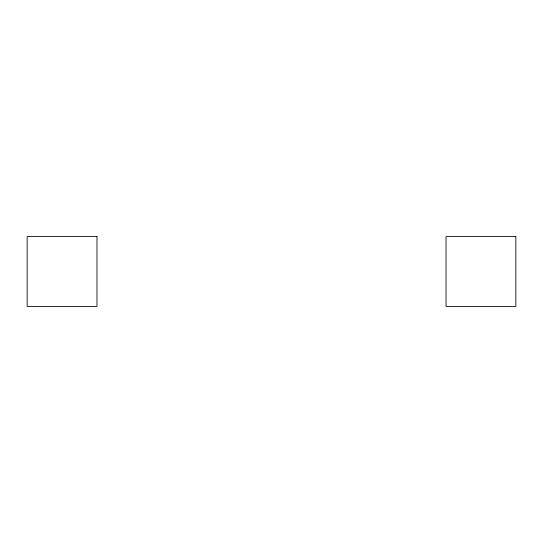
<?xml version="1.0" encoding="UTF-8"?>
<svg xmlns="http://www.w3.org/2000/svg" width="543" height="543" viewBox="0 0 543 543"><rect width="100%" height="100%" fill="white"/><g stroke="black" fill="none" stroke-linecap="round" stroke-linejoin="round"><path stroke-width="0.81" d="M96.966 236.592L27.15 236.592L27.15 306.408L96.966 306.408L96.966 236.592M515.85 236.592L446.034 236.592L446.034 306.408L515.85 306.408L515.85 236.592"/></g></svg>
